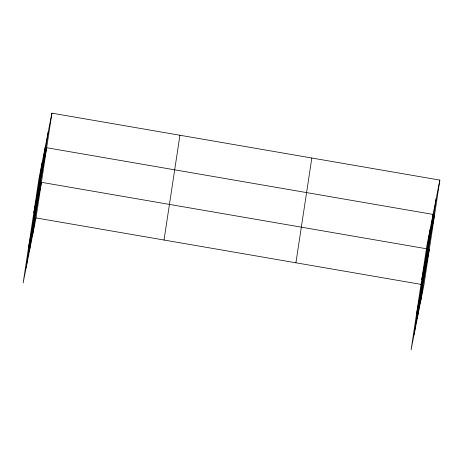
<?xml version="1.0" encoding="UTF-8"?>
<svg xmlns="http://www.w3.org/2000/svg" width="463" height="463" viewBox="0 0 463 463"><rect width="100%" height="100%" fill="white"/><g stroke="black" fill="none" stroke-linecap="round" stroke-linejoin="round"><path stroke-width="0.69" d="M26.206 267.469L42.116 162.687M29.348 251.577L45.264 146.794M32.404 236.153L48.32 131.376M51.925 113.157L39.066 178.11L23.15 282.893L36.01 217.934L51.925 113.157L439.85 180.107L423.934 284.89L411.075 349.843L426.99 245.066L439.85 180.107M164.029 240.031L179.939 135.254M295.921 262.793L311.836 158.016M414.13 334.419L430.04 229.642M417.273 318.527L433.189 213.75M420.329 303.103L436.244 198.326M33.811 212.691L46.676 147.732L434.601 214.687L421.735 279.64M28.561 247.265L41.421 182.312L426.504 248.77M416.486 314.221L429.346 249.262L427.922 249.019M36.01 217.934L421.093 284.398"/></g></svg>
